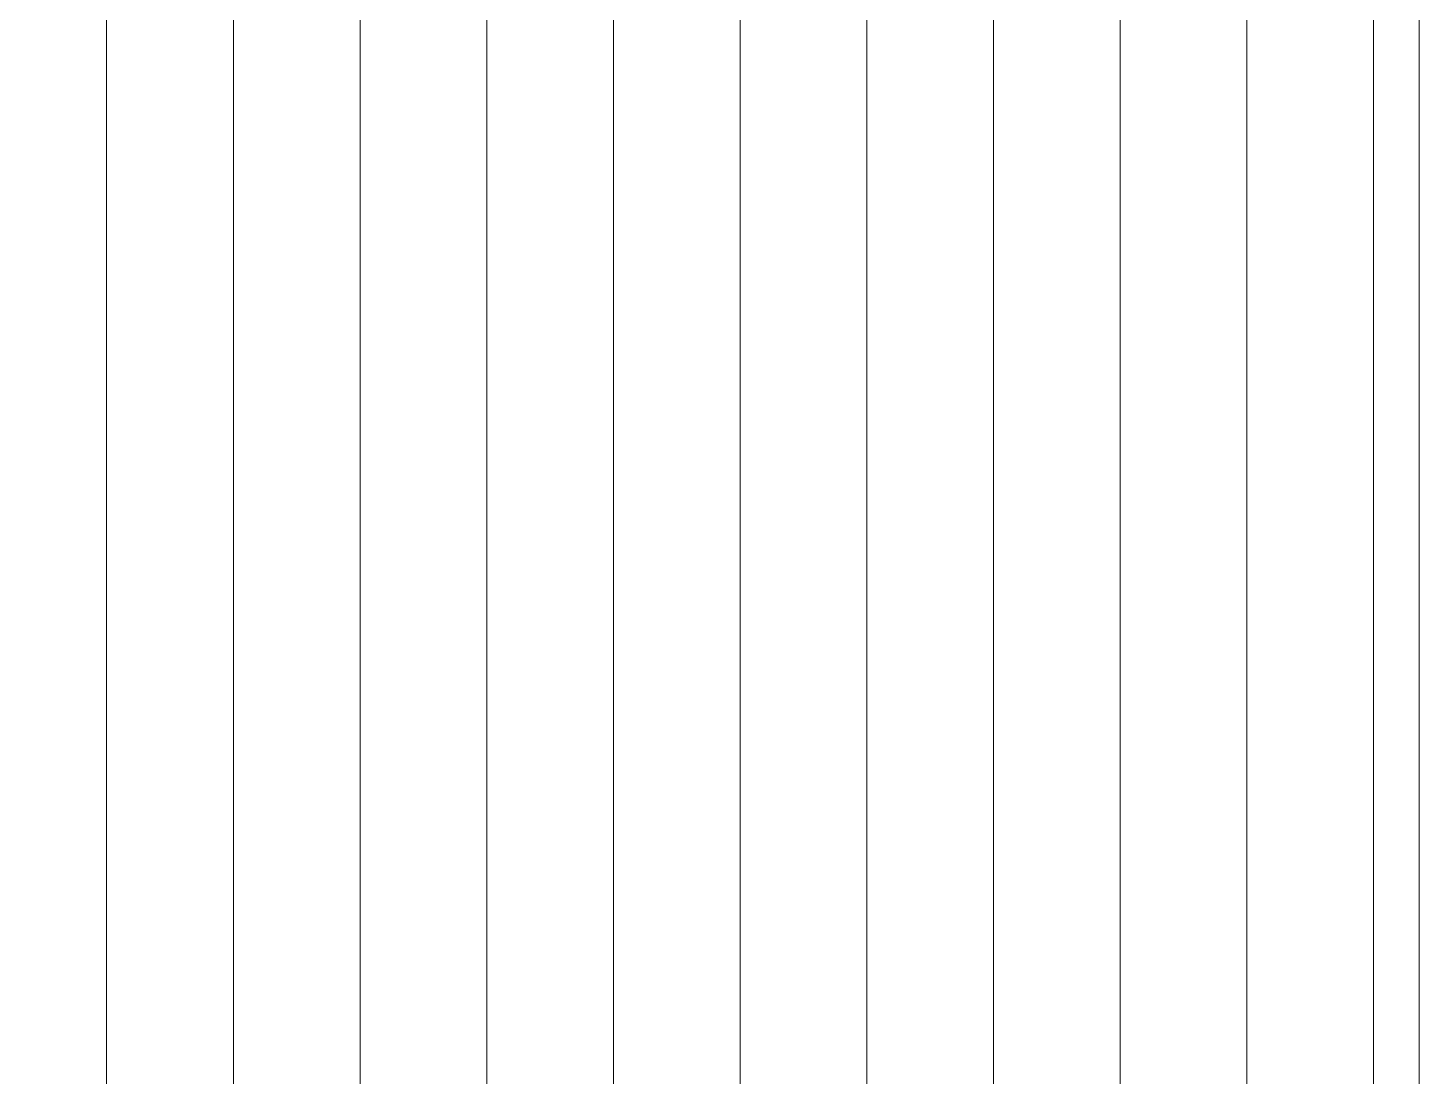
# Model space of a CAD drawing. Header units: inches. Extents: x 4017 to 5703, y -944 to 2840.
# Drawn here: x 4754.6 to 4809.5, y 1764.6 to 1806 of the extents above; entities that cross this region are included whole.
import ezdxf

# ---------------------------------------------------------------- set-up
doc = ezdxf.new("R2010")
doc.units = ezdxf.units.IN
doc.header["$MEASUREMENT"] = 0
doc.layers.add('1 - bed panels', color=170, linetype='Continuous', lineweight=9)
doc.layers.add('A-dim-work', color=8, linetype='Continuous')

# ---------------------------------------------------------------- blocks, each defined once
blk = doc.blocks.new('bed panel')
at = {"layer": '1 - bed panels', "true_color": 0xc2c2c2}
h = blk.add_hatch(dxfattribs=at)
h.set_pattern_fill('LINE', color=9, scale=1.575, angle=-90)
h.set_pattern_definition([(270, (-6928.7526, -5114.3626), (5.000625, -2e-15), [])])
edge = h.paths.add_edge_path()
edge.add_line((1.199, 0), (6.09, 0))
edge.add_line((6.09, 0), (6.09, 10.664))
edge.add_line((6.09, 10.664), (8.499, 13.096))
edge.add_line((8.499, 13.096), (29.73, 13.096))
edge.add_line((29.73, 13.096), (27.73, 15.096))
edge.add_line((27.73, 15.096), (27.739, 20.453))
edge.add_line((27.739, 20.453), (29.73, 23.096))
edge.add_line((29.73, 23.096), (75.185, 23.096))
edge.add_line((75.185, 23.096), (77.185, 21.096))
edge.add_line((77.185, 21.096), (77.185, 15.096))
edge.add_line((77.185, 15.096), (75.185, 13.096))
edge.add_line((75.185, 13.096), (95.687, 13.096))
edge.add_line((95.687, 13.096), (97.687, 11.096))
edge.add_line((97.687, 11.096), (97.687, 0))
edge.add_line((97.687, 0), (102.004, 0))
edge.add_line((102.004, 0), (102.004, 101.798))
edge.add_line((102.004, 101.798), (1.2, 101.799))
edge.add_line((1.2, 101.799), (1.341, 0.002))
at = {"layer": '1 - bed panels'}
blk.add_line((102.204, 101.798), (102.204, 0), dxfattribs=at)

msp = doc.modelspace()

# ---------------------------------------------------------------- block references
at = {"layer": 'A-dim-work'}
msp.add_blockref('bed panel', (4707.319, 1731.298), dxfattribs=at)

doc.saveas('drawing.dxf')
